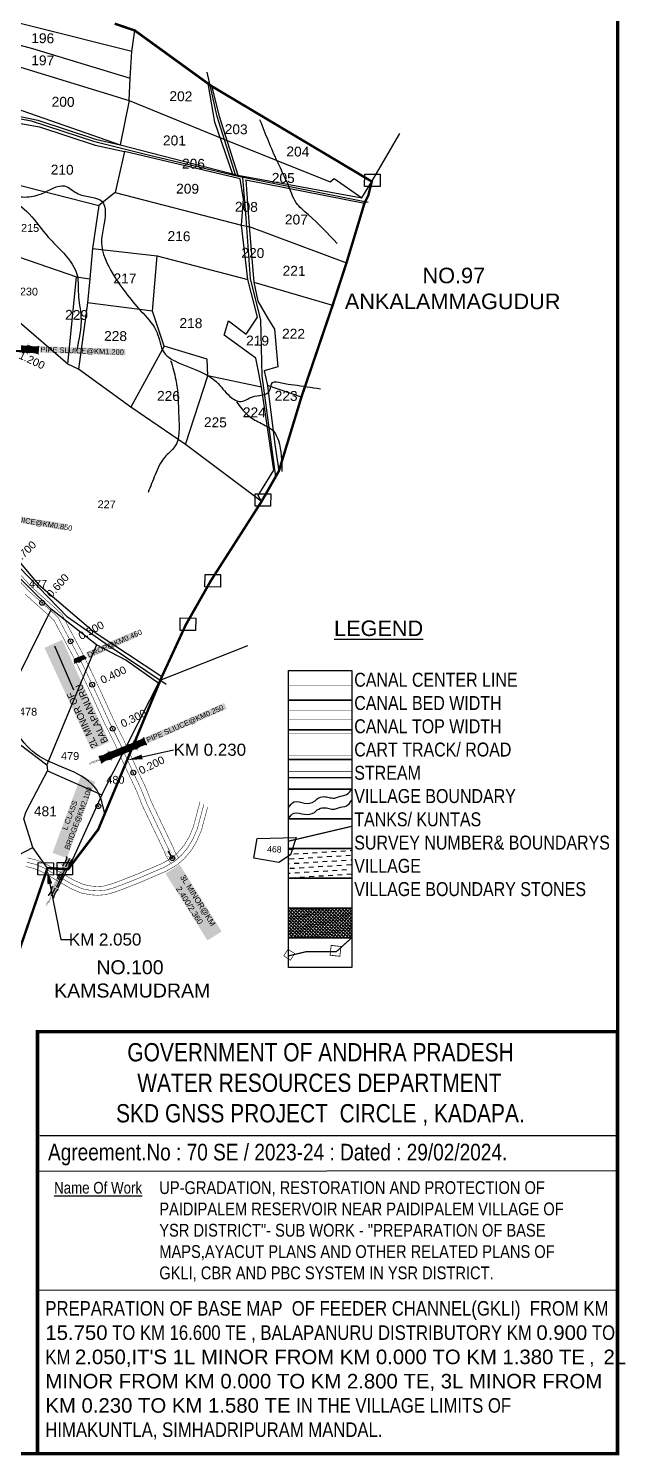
# Model space of a CAD drawing. Header units: inches. Extents: x 188154 to 209255, y 1610134 to 1617920.
# Drawn here: x 191847 to 193077, y 1611295 to 1614236 of the extents above; entities that cross this region are included whole.
import ezdxf
from ezdxf import colors
from ezdxf.entities.mleader import LeaderData, LeaderLine
from ezdxf.enums import TextEntityAlignment as Align
from ezdxf.math import Vec2, Vec3

# ---------------------------------------------------------------- set-up
doc = ezdxf.new("R2010")
doc.units = ezdxf.units.IN
doc.header["$LTSCALE"] = 15
doc.header["$MEASUREMENT"] = 0
doc.header["$PDMODE"] = 32
doc.header["$PDSIZE"] = 10
doc.linetypes.add('ACAD_ISO02W100', pattern=[15, 12, -3])
doc.linetypes.add('HIDDEN2', pattern=[0.1875, 0.125, -0.0625])
for name, color, linetype in [('CANAL1', 7, 'Continuous'), ('CS', 134, 'Continuous'), ('CSMark', 72, 'Continuous'), ('FRAME 025', 7, 'Continuous'), ('PAPER SIZE', 5, 'Continuous'), ('PLOT NO', 7, 'Continuous'), ('PLOTS', 7, 'Continuous'), ('PLOTS NO', 7, 'Continuous'), ('REMARK', 6, 'Continuous'), ('ROAD', 1, 'Continuous'), ('ROADS', 1, 'Continuous'), ('STREAM', 4, 'Continuous'), ('STRUCTURE', 5, 'Continuous'), ('tank', 4, 'Continuous'), ('text2', 7, 'Continuous'), ('TITLEBLOCK', 7, 'Continuous'), ('VILLAGE', 7, 'Continuous'), ('VILLAGE BOUNDARY STONES', 1, 'Continuous'), ('VILLAGE BOUNDAY', 5, 'Continuous'), ('VILLAGE BOUNDRY', 5, 'Continuous'), ('VILLAGE STONES', 240, 'Continuous')]:
    doc.layers.add(name, color=color, linetype=linetype)
doc.styles.add('ARIALN', font='ARIALN.TTF')
doc.styles.add('FONT2', font='Times New Roman')
doc.styles.get("Standard").update_dxf_attribs({"font": 'arial.ttf'})
doc.linetypes.add('DOTS', pattern='A,1e-06,-3,["●",Standard,S=3,R=0,X=-1.25,Y=-1.25],-3', length=6.000001)
doc.dimstyles.get("Standard").update_dxf_attribs({"dimtxt": 0.18, "dimasz": 0.18, "dimexe": 0.18, "dimexo": 0.0625, "dimgap": 0.09, "dimtad": 0, "dimtih": 1, "dimtoh": 1, "dimdec": 4, "dimzin": 0, "dimdsep": 46, "dimtxsty": 'Standard', "dimcen": 0.09, "dimadec": 0, "dimazin": 0, "dimtfac": 1, "dimtdec": 4, "dimtofl": 0, "dimtmove": 0, "dimatfit": 3, "dimfxl": 1, "dimtolj": 1, "dimtzin": 0, "dimarcsym": 0})

# ---------------------------------------------------------------- blocks, each defined once
blk = doc.blocks.new('DROP')
h = blk.add_hatch()
h.set_pattern_fill('ANSI31', color=1, scale=10, angle=45)
h.set_pattern_definition([(90, (-324.4107, -25.7687), (-1.25, 0), [])])
h.paths.add_polyline_path([(-9.9, -4.3), (-13.8, 4.1), (13.8, 4.1), (10.2, -4.3)])
at = {"layer": 'STRUCTURE', "color": 5, "const_width": 0.49}
blk.add_lwpolyline([(-9.9, -4.3), (-13.8, 4.1), (13.8, 4.1), (10.2, -4.3), (-9.9, -4.3)], dxfattribs=at)
at = {"layer": 'STRUCTURE', "color": 5}
blk.add_circle((0, 0), 1.33, dxfattribs=at)
blk = doc.blocks.new('SP')
at = {"layer": 'STRUCTURE'}
h = blk.add_hatch(dxfattribs=at)
h.set_pattern_fill('DASH', color=256, scale=8, style=0)
edge = h.paths.add_edge_path()
edge.add_spline(control_points=[(769825.7, 1706742.1), (769825.3, 1706741.8), (769823.8, 1706740.8), (769820.9, 1706740.3), (769817, 1706739.7), (769811.4, 1706738.9), (769804, 1706739.7), (769798.4, 1706741), (769795.6, 1706741.6)], knot_values=[0, 0, 0, 0, 1.613557, 5.24513, 8.624976, 13.470124, 22.190216, 30.746377, 30.746377, 30.746377, 30.746377], degree=3, periodic=0)
edge.add_line((769795.6, 1706741.6), (769792.6, 1706739.6))
edge.add_line((769792.6, 1706739.6), (769732.6, 1706739.6))
edge.add_line((769732.6, 1706739.6), (769729.6, 1706741.6))
edge.add_spline(control_points=[(769729.6, 1706741.6), (769726.9, 1706740.9), (769721.3, 1706739.5), (769713.9, 1706738.5), (769708.3, 1706739.1), (769704.4, 1706739.6), (769701.5, 1706740), (769700, 1706741), (769699.5, 1706741.3)], knot_values=[0, 0, 0, 0, 8.556161, 17.276253, 22.121402, 25.501247, 29.13282, 30.746377, 30.746377, 30.746377, 30.746377], degree=3, periodic=0)
edge.add_line((769699.5, 1706741.3), (769699.5, 1706722.1))
edge.add_spline(control_points=[(769699.5, 1706722.1), (769700, 1706722.4), (769701.4, 1706723.4), (769704.3, 1706724), (769708.2, 1706724.5), (769713.8, 1706725.3), (769721.2, 1706724.5), (769726.8, 1706723.3), (769729.6, 1706722.6)], knot_values=[0, 0, 0, 0, 1.613557, 5.24513, 8.624976, 13.470124, 22.190216, 30.746377, 30.746377, 30.746377, 30.746377], degree=3, periodic=0)
edge.add_line((769729.6, 1706722.6), (769732.6, 1706724.6))
edge.add_line((769732.6, 1706724.6), (769792.6, 1706724.6))
edge.add_line((769792.6, 1706724.6), (769795.6, 1706722.6))
edge.add_spline(control_points=[(769795.6, 1706722.6), (769798.4, 1706723.3), (769803.9, 1706724.8), (769811.3, 1706725.8), (769817, 1706725.1), (769820.9, 1706724.7), (769823.8, 1706724.2), (769825.2, 1706723.3), (769825.7, 1706723)], knot_values=[0, 0, 0, 0, 8.556161, 17.276253, 22.121402, 25.501247, 29.13282, 30.746377, 30.746377, 30.746377, 30.746377], degree=3, periodic=0)
edge.add_line((769825.7, 1706723), (769825.7, 1706742.1))
h.paths.add_polyline_path([(769764.2, 1706732.1, -1), (769761.1, 1706732.1, -1)], flags=0)
h.paths.add_polyline_path([(769761.1, 1706732.1, 1), (769764.2, 1706732.1, 1)], flags=16)
at = {"layer": 'STRUCTURE', "const_width": 0.628}
for points in [[(769726.6, 1706747.6), (769726.6, 1706743.6), (769732.6, 1706739.6), (769792.6, 1706739.6), (769798.6, 1706743.6), (769798.6, 1706747.6)], [(769726.6, 1706716.6), (769726.6, 1706720.6), (769732.6, 1706724.6), (769792.6, 1706724.6), (769798.6, 1706720.6), (769798.6, 1706716.6)]]:
    blk.add_lwpolyline(points, dxfattribs=at)
at = {"layer": 'STRUCTURE', "color": 3}
blk.add_lwpolyline([(769732.6, 1706724.6), (769792.6, 1706724.6)], dxfattribs=at)
blk.add_lwpolyline([(769732.6, 1706724.6), (769792.6, 1706724.6)], dxfattribs=at)
at = {"layer": 'STRUCTURE', "color": 0}
blk.add_circle((769762.6, 1706732.1), 1.55, dxfattribs=at)
at = {"layer": 'STRUCTURE'}
for points in [[(769699.5, 1706741.3), (769700.9, 1706740.5), (769704.4, 1706739.6), (769707.8, 1706739.2), (769712.6, 1706738.8), (769721.3, 1706739.7), (769729.6, 1706741.6)], [(769699.5, 1706722.1), (769700.9, 1706723), (769704.4, 1706724), (769707.7, 1706724.5), (769712.5, 1706725), (769721.2, 1706724.4), (769729.6, 1706722.6)], [(769825.7, 1706742.1), (769824.3, 1706741.3), (769820.8, 1706740.3), (769817.5, 1706739.8), (769812.7, 1706739.2), (769804, 1706739.9), (769795.6, 1706741.6)], [(769825.7, 1706723), (769824.3, 1706723.8), (769820.8, 1706724.7), (769817.4, 1706725.1), (769812.6, 1706725.5), (769803.9, 1706724.6), (769795.6, 1706722.6)]]:
    blk.add_spline(points, degree=3, dxfattribs=at)
at = {"layer": 'STRUCTURE', "color": 0}
blk.add_text('STREAM', height=5, dxfattribs=at).set_placement((769684.3, 1706732.1), align=Align.MIDDLE_CENTER)
for points in [[(769727.4, 1706732.1), (769700.8, 1706732.1)], [(769824.4, 1706732.1), (769800.5, 1706732.1)]]:
    blk.add_leader(points, dimstyle='Standard', override={"dimasz": 10, "dimgap": 0.09, "dimtad": 0}, dxfattribs=at)
blk = doc.blocks.new('SLB')
at = {"layer": 'STRUCTURE'}
h = blk.add_hatch(dxfattribs=at)
h.set_pattern_fill('DOTS', color=6, scale=20, angle=320.3722, style=0)
h.set_pattern_definition([(320.372247934, (-159.4327, -72.9564), (1.2786241598, 0.5641323054), [0, -1.25])])
h.paths.add_polyline_path([(769699.5, 1706871.1), (769699.5, 1706861.1), (769729.1, 1706861.1), (769732.1, 1706863.1), (769792.1, 1706863.1), (769795.1, 1706861.1), (769824.7, 1706861.1), (769824.7, 1706871.1), (769795.1, 1706871.1), (769792.1, 1706869.1), (769732.1, 1706869.1), (769729.1, 1706871.1)])
at = {"layer": 'STRUCTURE', "color": 6, "linetype": 'ACAD_ISO02W100', "ltscale": 0.5, "const_width": 0.5}
for points in [[(769699.5, 1706871.1), (769729.1, 1706871.1)], [(769795.1, 1706871.1), (769824.7, 1706871.1)], [(769699.5, 1706861.1), (769729.1, 1706861.1)], [(769795.1, 1706861.1), (769824.7, 1706861.1)]]:
    blk.add_lwpolyline(points, dxfattribs=at)
at = {"layer": 'STRUCTURE', "color": 6, "const_width": 0.628}
for points in [[(769726.1, 1706877.1), (769726.1, 1706873.1), (769732.1, 1706869.1), (769792.1, 1706869.1), (769798.1, 1706873.1), (769798.1, 1706877.1)], [(769726.1, 1706855.1), (769726.1, 1706859.1), (769732.1, 1706863.1), (769792.1, 1706863.1), (769798.1, 1706859.1), (769798.1, 1706855.1)]]:
    blk.add_lwpolyline(points, dxfattribs=at)
at = {"layer": 'STRUCTURE', "color": 6}
blk.add_lwpolyline([(769732.1, 1706863.1), (769792.1, 1706863.1)], dxfattribs=at)
blk.add_lwpolyline([(769732.1, 1706863.1), (769792.1, 1706863.1)], dxfattribs=at)
at = {"layer": 'STRUCTURE', "color": 0}
blk.add_circle((769762.1, 1706866.1), 1.24, dxfattribs=at)
for points in [[(769703.8, 1706866), (769726.7, 1706866)], [(769818.6, 1706865.8), (769795.7, 1706865.8)]]:
    blk.add_leader(points, dimstyle='Standard', override={"dimasz": 10, "dimgap": 0.09, "dimtad": 0}, dxfattribs=at)
blk = doc.blocks.new('OT')
at = {"layer": 'STRUCTURE', "color": 190}
for points, const_width in [([(769775.2, 1706601.8), (769775.2, 1706597.8), (769769.2, 1706593.8), (769761.8, 1706593.8), (769754.4, 1706593.8), (769748.4, 1706597.8), (769748.4, 1706601.8)], 0.5), ([(769751.4, 1706595.8), (769729.4, 1706595.8)], 0.5), ([(769751.4, 1706579), (769729.4, 1706579)], 0.5), ([(769748.4, 1706573), (769748.4, 1706577), (769754.4, 1706581), (769761.8, 1706581), (769761.8, 1706581), (769761.8, 1706581), (769769.2, 1706581), (769775.2, 1706577), (769775.2, 1706573)], 0.5), ([(769761.8, 1706593.8), (769761.8, 1706581)], 2.5)]:
    blk.add_lwpolyline(points, dxfattribs=dict(at, const_width=const_width))
at = {"layer": 'STRUCTURE', "color": 0}
blk.add_circle((769761.8, 1706587.4), 1.87, dxfattribs=at)
blk.add_leader([(769732.6, 1706587.4), (769753.8, 1706587.4)], dimstyle='Standard', override={"dimasz": 10, "dimgap": 0.09, "dimtad": 0}, dxfattribs=at)

msp = doc.modelspace()

# ---------------------------------------------------------------- hatches: boundary and pattern name
at = {"layer": 'tank'}
h = msp.add_hatch(dxfattribs=at)
h.set_pattern_fill('DASH', color=256, scale=77.763255, angle=3.5405, style=0)
h.set_pattern_definition([(3.5405362, (-302518.694, 526381.5), (9.10157338, 10.3021349), [9.72040692, -9.72040692])])
h.paths.add_polyline_path([(192382.4, 1612545.9), (192513, 1612545.9), (192513, 1612484.6), (192382.4, 1612484.6)])
at = {"layer": 'VILLAGE', "linetype": 'Continuous'}
h = msp.add_hatch(dxfattribs=at)
h.set_pattern_fill('SACNCR', color=256, scale=52.230973, angle=1.5303, style=0)
h.set_pattern_definition([(46.53031993, (-302518.694, 526381.4997), (-3.553690313, 3.368753931), []), (46.53031993, (-302515.2326, 526381.592), (-3.553690313, 3.368753931), [0, -4.896653744])])
h.paths.add_polyline_path([(192382.4, 1612423.4), (192513, 1612423.4), (192513, 1612362.2), (192382.4, 1612362.2)])

# ---------------------------------------------------------------- linework, layer by layer
at = {"layer": 'CANAL1', "color": 1, "linetype": 'HIDDEN2', "ltscale": 4, "const_width": 1}
for points in [[(192147.5, 1612521.6), (192138.6, 1612536), (192136.1, 1612543), (192090.8, 1612637.7), (192078.5, 1612668.7), (192062.7, 1612702.1), (192043.3, 1612744.1), (192034.9, 1612763.4), (192012.8, 1612807.4), (191986.9, 1612864.3), (191966.7, 1612907.5), (191948.5, 1612944.5), (191916.3, 1613005.1), (191907.7, 1613022), (191895.6, 1613033.5), (191846.5, 1613077.4), (191809.2, 1613117.6)], [(191843.1, 1612517.7), (191861.2, 1612513.2), (191878.7, 1612505.9), (191910.7, 1612487.3), (191936.5, 1612472.2), (191957.9, 1612462.9), (191975.5, 1612459.5), (191989.3, 1612458.7), (192003.4, 1612459.7), (192020.7, 1612464.5), (192038.4, 1612470.9), (192074.8, 1612485.2), (192125.8, 1612507.1), (192147.4, 1612519.4), (192161.3, 1612531.6), (192175.1, 1612548), (192185.4, 1612565.5), (192194.5, 1612586.3), (192208, 1612636.9)]]:
    msp.add_lwpolyline(points, dxfattribs=at)
at = {"layer": 'CANAL1', "color": 200, "const_width": 1}
for points in [[(192156, 1612526.9), (192147.7, 1612540.3), (192145.4, 1612546.8), (192100, 1612641.7), (192087.7, 1612672.7), (192071.7, 1612706.3), (192052.4, 1612748.2), (192043.9, 1612767.6), (192021.8, 1612811.7), (191996, 1612868.5), (191975.7, 1612911.8), (191957.4, 1612949.1), (191925.2, 1613009.7), (191915.8, 1613028), (191902.3, 1613040.8), (191853.5, 1613084.5), (191816.5, 1613124.5)], [(192139, 1612516.3), (192129.5, 1612531.6), (192126.9, 1612539.2), (192081.6, 1612633.7), (192069.3, 1612664.7), (192053.6, 1612697.9), (192034.1, 1612740), (192025.8, 1612759.1), (192003.7, 1612803.1), (191977.8, 1612860.1), (191957.6, 1612903.1), (191939.6, 1612940), (191907.4, 1613000.4), (191899.5, 1613015.9), (191888.8, 1613026.1), (191839.5, 1613070.2)], [(191844.6, 1612526.6), (191864, 1612521.8), (191882.7, 1612513.9), (191915.3, 1612495.1), (191940.6, 1612480.2), (191960.6, 1612471.6), (191976.7, 1612468.5), (191989.2, 1612467.7), (192001.8, 1612468.6), (192018, 1612473.1), (192035.2, 1612479.3), (192071.4, 1612493.5), (192121.8, 1612515.2), (192142.1, 1612526.8), (192154.8, 1612537.9), (192167.8, 1612553.2), (192177.4, 1612569.6), (192186, 1612589.2), (192200.1, 1612642.3)], [(191841.6, 1612508.8), (191858.3, 1612504.7), (191874.6, 1612497.8), (191906.2, 1612479.5), (191932.5, 1612464.1), (191955.2, 1612454.3), (191974.4, 1612450.6), (191989.4, 1612449.6), (192005, 1612450.8), (192023.5, 1612455.9), (192041.6, 1612462.4), (192078.3, 1612476.9), (192129.8, 1612499), (192152.6, 1612512), (192167.7, 1612525.3), (192182.5, 1612542.8), (192193.4, 1612561.4), (192203, 1612583.3), (192215.8, 1612631.4)]]:
    msp.add_lwpolyline(points, dxfattribs=at)
at = {"layer": 'CANAL1', "color": 1, "linetype": 'HIDDEN2', "ltscale": 100, "const_width": 0.64}
msp.add_lwpolyline([(192382.4, 1612882.6), (192513, 1612882.6)], dxfattribs=at)
at = {"layer": 'CANAL1', "color": 5, "ltscale": 100, "const_width": 0.64}
for points in [[(192513, 1612831), (192382.4, 1612831)], [(192513, 1612811.8), (192382.4, 1612811.8)]]:
    msp.add_lwpolyline(points, dxfattribs=at)
at = {"layer": 'CANAL1', "color": 1, "ltscale": 100, "const_width": 0.64}
for points in [[(192513, 1612782.5), (192382.4, 1612782.5)], [(192513, 1612737.7), (192382.4, 1612737.7)]]:
    msp.add_lwpolyline(points, dxfattribs=at)
at = {"layer": 'CS'}
for p in [(191874.6, 1613052.2), (191933.3, 1612973.1), (191977.9, 1612883.6), (192020, 1612792.9), (192062.5, 1612702.3)]:
    msp.add_point(p, dxfattribs=at)
at = {"layer": 'FRAME 025', "lineweight": -3}
for points, elevation in [([(191869.8, 1611954.6), (193064.4, 1611954.6)], -0.5), ([(191865.5, 1611881.2), (193058.3, 1611882.1)], 3.8), ([(191866.7, 1611636.2), (193061.1, 1611635.6)], 4.9)]:
    msp.add_lwpolyline(points, dxfattribs=dict(at, elevation=elevation))
at = {"layer": 'PAPER SIZE', "color": 5, "const_width": 7.11}
for points in [[(193061.1, 1616258.8), (188158, 1616258.8), (188158, 1611298.8), (193061.1, 1611298.8)], [(191865.1, 1612168.4), (193060.3, 1612168.4), (193060.3, 1611298.7), (191865.1, 1611298.7)]]:
    msp.add_lwpolyline(points, close=True, dxfattribs=at)
at = {"layer": 'PLOT NO'}
for points in [[(192382.4, 1612913.2), (192513, 1612913.2), (192513, 1612852), (192382.4, 1612852)], [(192382.4, 1612852), (192513, 1612852), (192513, 1612790.8), (192382.4, 1612790.8)], [(192382.4, 1612790.8), (192513, 1612790.8), (192513, 1612729.5), (192382.4, 1612729.5)], [(192382.4, 1612729.5), (192513, 1612729.5), (192513, 1612668.3), (192382.4, 1612668.3)], [(192382.4, 1612668.3), (192513, 1612668.3), (192513, 1612607.1), (192382.4, 1612607.1)], [(192382.4, 1612607.1), (192513, 1612607.1), (192513, 1612545.9), (192382.4, 1612545.9)], [(192382.4, 1612545.9), (192513, 1612545.9), (192513, 1612484.6), (192382.4, 1612484.6)], [(192382.4, 1612484.6), (192513, 1612484.6), (192513, 1612423.4), (192382.4, 1612423.4)], [(192382.4, 1612423.4), (192513, 1612423.4), (192513, 1612362.2), (192382.4, 1612362.2)], [(192382.4, 1612362.2), (192513, 1612362.2), (192513, 1612301), (192382.4, 1612301)]]:
    msp.add_lwpolyline(points, close=True, dxfattribs=at)
msp.add_lwpolyline([(192311.2, 1612526.3), (192317.9, 1612566.7), (192398.5, 1612568.4), (192386.9, 1612533.1), (192362.5, 1612516.9), (192311.2, 1612526.3)], dxfattribs=at)
at = {"layer": 'PLOT NO', "color": 4}
for points in [[(192382.4, 1612630.4), (192394.4, 1612642), (192415.3, 1612639.5), (192435.8, 1612643.4), (192441.8, 1612648.3), (192455.7, 1612653), (192466.6, 1612651.2), (192477.3, 1612650.1), (192485.4, 1612652.7), (192502.3, 1612657.2), (192513, 1612668.3)], [(192382.4, 1612607.5), (192394.4, 1612619), (192415.3, 1612616.6), (192435.8, 1612620.5), (192441.8, 1612625.4), (192455.7, 1612630.1), (192466.6, 1612628.3), (192477.3, 1612627.2), (192485.4, 1612629.8), (192502.3, 1612634.3), (192513, 1612645.4)]]:
    msp.add_spline(points, degree=3, dxfattribs=at)
at = {"layer": 'PLOTS'}
for points in [[(191208.8, 1614442), (191213.1, 1614409.2), (191209.8, 1614344.9), (191268.7, 1614331.7), (191255.3, 1614158.1), (191459.1, 1614114.6), (191627.5, 1614102.3), (191675.9, 1614100.4), (191805, 1614076.3), (192035.8, 1613996.3), (192278.4, 1613933.4), (192533.6, 1613886.9), (192554.2, 1613920.6)], [(191480.2, 1614423.3), (191464.3, 1614299.4), (191615.8, 1614261), (191630, 1614258.1), (191661, 1614246.5), (191855.1, 1614194.5), (192056.4, 1614133.5), (192059.5, 1614188.7), (192065.6, 1614231.9)], [(192059.5, 1614188.7), (191659.2, 1614288.9)], [(190825.2, 1614202.7), (190970.5, 1614175.7), (191056.6, 1614173.7), (191099, 1614168.1), (191161.2, 1614153.6), (191256.6, 1614134), (191399, 1614114.2), (191468.7, 1614097.9), (191621.9, 1614086.7), (191676.8, 1614084.7), (191803.5, 1614060.1), (191865.7, 1614047.1), (191984.4, 1614008.1), (192035.8, 1613996.3)], [(191662.3, 1614206), (191812, 1614161.6), (192054.1, 1614087.3), (192056.4, 1614133.5)], [(192267.9, 1613934.8), (192230.6, 1614042.9), (192216.8, 1614122.7)], [(192223.5, 1614117.5), (192239.3, 1614055.5), (192278.4, 1613933.4)], [(192054.1, 1614087.3), (192035.8, 1613996.3)], [(192054.1, 1614087.3), (192248.9, 1614007.6), (192468.4, 1613919.8), (192476.5, 1613926.6), (192533.6, 1613886.9)], [(192326.9, 1613261.1), (192170.1, 1613378.8), (192057.4, 1613455.4), (191949.6, 1613534), (191927.9, 1613544.2), (191822.3, 1613634.6), (191718.7, 1613734.8), (191727.5, 1613799.2), (191741.7, 1613891.9), (191778.8, 1613925.5), (191803.3, 1614045.3), (191869.5, 1614033.3), (191984.3, 1613995.8), (192044.3, 1613982.6), (192025.2, 1613898), (192285.9, 1613830.7), (192301.3, 1613828.1), (192502, 1613752.8)], [(191618.8, 1613964.1), (191778.8, 1613925.5), (191991.5, 1613871.5)], [(191978.2, 1613782.3), (192112.1, 1613767.7), (192298.9, 1613718.8), (192285.9, 1613830.7), (192290.1, 1613884.1), (192283.1, 1613926.4), (192044.3, 1613982.6)], [(192278.4, 1613933.4), (192278.4, 1613933.4), (192278.4, 1613933.4)], [(192294.5, 1613924.3), (192539.1, 1613875.8)], [(192294.5, 1613924.3), (192301.3, 1613828.1), (192310.8, 1613713.1), (192319.1, 1613673.8), (192339, 1613639.8), (192353.5, 1613616), (192360.4, 1613538.5), (192332.5, 1613530.7), (192339, 1613500.4), (192354.2, 1613378.9), (192362.8, 1613324.1)], [(192025.2, 1613898), (191991.5, 1613871.5), (191978.2, 1613782.3), (191972.7, 1613720.2), (191968.1, 1613670.9), (191949.6, 1613534)], [(191727.5, 1613799.2), (191945.7, 1613724), (191972.7, 1613720.2)], [(192101.9, 1613653.5), (192112.1, 1613767.7)], [(191927.9, 1613544.2), (191945.7, 1613724)], [(192326.9, 1613261.1), (192319.8, 1613273.5), (192352.3, 1613325.5), (192327.1, 1613496.7), (192321.5, 1613525.7), (192315.3, 1613556.8), (192249.7, 1613603.8), (192258.7, 1613633.7), (192295.1, 1613606.1), (192318.4, 1613641.4), (192298.9, 1613718.8)], [(192310.8, 1613713.1), (192473.5, 1613665.6)], [(192126.5, 1613581), (192101.9, 1613653.5), (191968.1, 1613670.9)], [(192327.1, 1613496.7), (192216.4, 1613520), (192214.6, 1613554.4), (192126.5, 1613581), (192057.4, 1613455.4)], [(192170.1, 1613378.8), (192216.4, 1613520)], [(192409.1, 1613476.2), (192339, 1613500.4)], [(190524.1, 1613433.7), (190777.1, 1613283.5), (190972.5, 1613263.3), (191266.4, 1613097.5), (191287.8, 1613206.5), (191308.8, 1613204.6), (191321.9, 1613296), (191331.5, 1613397.3), (191336.7, 1613419.1), (191452.4, 1613413.8), (191528.1, 1613314), (191668.9, 1613266.7), (191731.2, 1613244.9), (191829.5, 1613134.8), (191866.8, 1613090.6), (191979.8, 1612993.9), (192121.5, 1612900.2)], [(192114.9, 1612885.9), (192047, 1612933.9), (191987, 1612966), (191893.1, 1613039.3), (191801.9, 1613129.2), (191707.2, 1613232.7), (191507.2, 1613309.9), (191450.6, 1613363.8), (191436.2, 1613326.4), (191533.4, 1613157.5), (191619.3, 1613058.4), (191601.6, 1613026)], [(191495, 1613153.6), (191544.4, 1613115.7), (191575.8, 1613035.7), (191601.6, 1613026), (191696.7, 1612926.2), (191709, 1612856.3), (191775.4, 1612800.8), (191884, 1612718.4), (191885.8, 1612706.4), (191997.4, 1612656.4), (192121.5, 1612900.2)], [(191893.1, 1613039.3), (191775.4, 1612800.8)], [(191987, 1612966), (191884, 1612718.4)], [(191409.5, 1612919.3), (191427.7, 1612824.8), (191488.9, 1612727.6), (191539.5, 1612644.4), (191558.6, 1612620.5), (191671.1, 1612492.4), (191704.4, 1612515.7), (191747.6, 1612525.1), (191794.9, 1612516.6), (191855.8, 1612547.8)], [(191885.6, 1612505.6), (191855.8, 1612547.8), (191836.6, 1612607.2), (191841.5, 1612622.4), (191885.8, 1612706.4)], [(191997.4, 1612656.4), (191928.2, 1612503.3)]]:
    msp.add_lwpolyline(points, dxfattribs=at)
at = {"layer": 'ROAD'}
for points in [[(192546.6, 1613877.1), (192278.9, 1613931.2), (192093, 1613974.6), (191983.2, 1614002.6), (191852.5, 1614044.8), (191717.6, 1614069.5), (191629, 1614080), (191518.4, 1614088.5), (191466.1, 1614094), (191361.2, 1614111.4), (191263, 1614129.3), (191089.5, 1614163.6), (191056.9, 1614171.4), (190984.7, 1614171.3), (190848.6, 1614190.1), (190815.8, 1614197.5)], [(192274.2, 1613932.6), (192235.6, 1614054.7), (192215.2, 1614145.8)], [(192356.4, 1613312.1), (192328.1, 1613520), (192326.7, 1613577.7), (192325.7, 1613634.6), (192316.8, 1613671), (192304, 1613720.3), (192295, 1613845.2), (192288.7, 1613929.5)], [(192130.3, 1612884.2), (192004.5, 1612968.4), (191926.7, 1613023.1), (191727.9, 1613228.4), (191686.4, 1613251.9), (191522.4, 1613311.5), (191452.1, 1613375.9), (191425.2, 1613402.8), (191322.2, 1613412.1), (191174.2, 1613432.3), (191103.6, 1613425.5)]]:
    msp.add_lwpolyline(points, dxfattribs=at)
at = {"layer": 'ROADS', "ltscale": 0.15, "const_width": 1.28}
msp.add_lwpolyline([(192382.4, 1612705.3), (192513, 1612705.3)], dxfattribs=at)
at = {"layer": 'ROADS', "linetype": 'DOTS', "ltscale": 0.5}
msp.add_lwpolyline([(192382.4, 1612692.5), (192513, 1612692.5)], dxfattribs=at)
at = {"layer": 'STREAM'}
for points in [[(191497.6, 1614563.5), (191512.2, 1614522), (191540.5, 1614474.4), (191549.4, 1614429.1), (191580.2, 1614387.5), (191608.9, 1614340.9), (191631.2, 1614300.4), (191653.5, 1614254.9), (191655.1, 1614186.5), (191660.2, 1614124.9), (191668.3, 1614097.9), (191682.1, 1614052.1), (191714.9, 1614009.2), (191734.1, 1613959.3), (191743.6, 1613926.9), (191775.7, 1613906.1), (191802.3, 1613890.3), (191848.2, 1613853.7), (191887.3, 1613806), (191919.1, 1613772.8), (191947.3, 1613725.3), (191949.3, 1613689), (191954.7, 1613641.4), (191945.4, 1613571.5)], [(192482.9, 1613793), (192423.2, 1613852.5), (192398.4, 1613877), (192381.6, 1613914.4), (192375.8, 1613927.4), (192359.8, 1613961.3), (192323.7, 1614047.7)], [(191797.6, 1613895.7), (191839.2, 1613888.7), (191873.1, 1613895.2), (191920.6, 1613911.5), (191949.2, 1613895.2), (191998.2, 1613879.6), (192001.4, 1613827.4), (191997, 1613795.2), (192021, 1613729.3), (192082.7, 1613649), (192111.6, 1613608.9), (192125.4, 1613569), (192159.2, 1613545.5), (192234.4, 1613507.6), (192261.8, 1613477.9), (192284.7, 1613467.2), (192307.1, 1613476.5), (192343.9, 1613490.3), (192349.6, 1613506.1), (192367.9, 1613505.8), (192394.1, 1613501.5), (192448.8, 1613493.6)], [(192139.6, 1613551.8), (192150.2, 1613511.9), (192154.5, 1613477.7), (192156.3, 1613437.2), (192147.6, 1613373.7), (192127.4, 1613352.5), (192107.8, 1613316.3), (192093, 1613279.9)], [(192275.2, 1613466.6), (192298.7, 1613439.2), (192323.1, 1613423.8), (192351.5, 1613406), (192361.6, 1613386.8), (192368.7, 1613323.1)], [(192003.7, 1612615.8), (191987.1, 1612666.9), (191932.4, 1612707), (191869.3, 1612735.7), (191822.3, 1612785.2), (191786, 1612840.9), (191702.9, 1612883.3), (191693.3, 1612954.5), (191639.1, 1613001.5), (191617, 1613045), (191595.2, 1613066), (191555.5, 1613124.8), (191521.6, 1613174.8), (191488.4, 1613210.7), (191449, 1613284.5), (191435.6, 1613323.1), (191443.4, 1613373.5), (191458.4, 1613379), (191511, 1613320.7), (191674.7, 1613255)]]:
    msp.add_spline(points, degree=3, dxfattribs=at)
at = {"layer": 'STRUCTURE', "color": 2}
for p in [(191950, 1612935, 100), (192038, 1612745, 100), (191990.6, 1612633.2)]:
    msp.add_point(p, dxfattribs=at)
at = {"layer": 'text2', "color": 2, "linetype": 'Continuous'}
for p in [(192143, 1612526, 84), (191912.1, 1612486.5, 1)]:
    msp.add_point(p, dxfattribs=at)
at = {"layer": 'VILLAGE BOUNDARY STONES'}
for points in [[(192539.9, 1613936), (192571.8, 1613935.5), (192571.5, 1613910.1), (192539.5, 1613910.5)], [(192313.8, 1613277.3), (192345.8, 1613276.9), (192345.4, 1613251.4), (192313.5, 1613251.9)], [(192210.6, 1613110.8), (192242.5, 1613110.4), (192242.2, 1613084.9), (192210.3, 1613085.3)], [(192159.4, 1613021.1), (192191.4, 1613020.7), (192191, 1612995.2), (192159.1, 1612995.6)], [(191866.2, 1612517), (191898.2, 1612516.5), (191897.8, 1612491.1), (191865.9, 1612491.5)], [(191905.6, 1612517.4), (191937.5, 1612517), (191937.2, 1612491.5), (191905.3, 1612492)]]:
    msp.add_lwpolyline(points, close=True, dxfattribs=at)
at = {"layer": 'VILLAGE BOUNDAY', "const_width": 5.08}
msp.add_lwpolyline([(192024.3, 1614245.9), (192065.6, 1614231.9), (192223.5, 1614117.5), (192554.2, 1613920.6), (192547.1, 1613892.3), (192539.1, 1613875.8), (192502, 1613752.8), (192473.5, 1613665.6), (192409.1, 1613476.2), (192362.8, 1613324.1), (192326.9, 1613261.1), (192222.7, 1613098.3), (192170.5, 1613006.4), (192121.5, 1612900.2), (191990.2, 1612585.1), (191928.2, 1612503.3), (191885.6, 1612505.6), (191829.1, 1612340.7)], dxfattribs=at)
at = {"layer": 'VILLAGE BOUNDAY'}
for points in [[(192554.2, 1613920.6), (192611.8, 1614019.6)], [(192117.7, 1612892.7), (192298.7, 1612964.7)]]:
    msp.add_lwpolyline(points, dxfattribs=at)
at = {"layer": 'VILLAGE BOUNDRY', "linetype": 'ACAD_ISO02W100', "ltscale": 2, "const_width": 2.56}
for points in [[(192382.4, 1612561.1), (192513, 1612591.8)], [(192382.4, 1612324.7), (192418.5, 1612333.2), (192480.9, 1612333.2), (192513, 1612362.2)]]:
    msp.add_lwpolyline(points, dxfattribs=at)
at = {"layer": 'VILLAGE STONES'}
for points, const_width in [([(192470.5, 1612346.3), (192490.7, 1612344.1), (192488.4, 1612323.9), (192468.2, 1612326.1)], 1.63), ([(192372.8, 1612324.7), (192381.6, 1612338.4), (192395.3, 1612329.5), (192386.4, 1612315.9)], 1.3)]:
    msp.add_lwpolyline(points, close=True, dxfattribs=dict(at, const_width=const_width))

# ---------------------------------------------------------------- block references
at = {"rotation": 202.3831150272601}
msp.add_blockref('DROP', (191952.2, 1612936.3), dxfattribs=at)
at = {"layer": 'STRUCTURE', "color": 0}
for name, p, xscale, yscale, zscale, rotation in [('SP', (-555898.5, 315725.1, 100), 0.7999999999999997, 0.7999999999999997, 0.7999999999999997, 354.3291051793497), ('SP', (130628.4, 116175.9, -100), 0.7999999999999997, 0.7999999999999997, 0.7999999999999997, 21.92627481028783), ('OT', (-849503.2, 1493636.7), 0.5599999999999999, 0.5599999999999999, 0.5599999999999999, 300.7892886001434), ('SP', (1030241.9, 605072.5, 1), 0.7000000000000001, 0.7000000000000001, 0.7000000000000001, 64.04199253704856), ('SLB', (1031610.2, 606101.6, 1), 0.7000000000000001, 0.7000000000000001, 0.7000000000000001, 64.11504380644652)]:
    msp.add_blockref(name, p, dxfattribs=dict(at, xscale=xscale, yscale=yscale, zscale=zscale, rotation=rotation))

# ---------------------------------------------------------------- texts
at = {"layer": 'CSMark', "color": 1}
for s, rotation, p in [('1.200', 334.7333, (191828.3, 1613564.1)), ('0.700', 44.2574, (191818.4, 1613136.9)), ('0.600', 48.1538, (191888, 1613067.1)), ('0.500', 28.043, (191951, 1612982.5)), ('0.400', 25.1363, (191996, 1612892.1)), ('0.300', 26.6473, (192037.9, 1612801.9)), ('0.200', 26.6473, (192075.4, 1612705.4))]:
    msp.add_text(s, height=16, rotation=rotation, dxfattribs=at).set_placement(p, align=Align.MIDDLE_LEFT)
at = {"layer": 'PLOT NO'}
msp.add_text('468', height=12.8, rotation=358.6877, dxfattribs=at).set_placement((192353.4, 1612544.4), align=Align.MIDDLE_CENTER)
at = {"layer": 'PLOTS NO'}
for s, height, p in [('196', 20.3, (191875.9, 1614216)), ('197', 20.3, (191875.9, 1614170.3)), ('202', 20.3, (192160.7, 1614096.4)), ('200', 20.3, (191917.9, 1614084.9)), ('203', 20.3, (192274.7, 1614028.4)), ('201', 20.3, (192147.4, 1614005.2)), ('204', 20.3, (192401.8, 1613982.4)), ('206', 20.3, (192186.6, 1613957.3)), ('210', 20.3, (191916, 1613945)), ('205', 20.3, (192371.7, 1613928)), ('209', 20.3, (192174.5, 1613905.8)), ('208', 20.3, (192295.7, 1613868.5)), ('207', 20.3, (192398.8, 1613842.3)), ('215', 16, (191849.9, 1613824.9)), ('216', 20.3, (192156.8, 1613808)), ('220', 20.3, (192309, 1613773.5)), ('217', 20.3, (192045.4, 1613720.8)), ('221', 20.3, (192394, 1613736.6)), ('230', 16, (191847.4, 1613693.8)), ('229', 20.3, (191945.7, 1613645.7)), ('218', 20.3, (192181.4, 1613628.8)), ('228', 20.3, (192026, 1613602.2)), ('222', 20.3, (192392.9, 1613606.9)), ('219', 20.3, (192318.7, 1613592.7)), ('226', 20.3, (192135.1, 1613478.7)), ('223', 20.3, (192377.7, 1613478.9)), ('225', 20.3, (192231.8, 1613424.4)), ('224', 20.3, (192312.1, 1613444.8)), ('227', 16, (192007.7, 1613255.3)), ('477', 16, (191866.1, 1613091.6)), ('478', 16, (191845.7, 1612828.1)), ('479', 16, (191932.4, 1612736.8)), ('480', 16, (192025.7, 1612687.7)), ('481', 20.3, (191881.3, 1612622.8))]:
    msp.add_text(s, height=height, rotation=359.2356, dxfattribs=at).set_placement(p, align=Align.MIDDLE_CENTER)
at = {"layer": 'REMARK', "style": 'FONT2'}
for s, p in [('Drop', (191950, 1612935, 100)), ('PipeSluice', (192038, 1612745, 100))]:
    msp.add_text(s, height=3, dxfattribs=at).set_placement(p, align=Align.MIDDLE_CENTER)
at = {"layer": 'STRUCTURE', "color": 5, "attachment_point": 1, "bg_fill": 1, "box_fill_scale": 1.1, "bg_fill_color": 7, "bg_fill_true_color": 16777215, "bg_fill_transparency": 0}
for s, insert, char_height, width, rotation in [('PIPE SLUICE@KM1.200', (191871.5, 1613580, 100), 11, 173.82, 358.1634), ('PIPESLUICE@KM0.850', (191772.4, 1613238.6, 100), 11, 151.826, 350.6725), ('DROP@KM0.460', (191966.2, 1612949.5, 100), 11, 109.889, 23.6037), ('{\\C1;2L MINOR OF  BALAPANURU}', (191977.1, 1612751), 14, 228.718, 114.7368), ('PIPE SLIUCE@KM0.250', (192088.1, 1612774, 100), 11, 175.843, 23.6037), ('\\pi52.354;L CLASS \\P\\pi15.91369;BRIDGE@KM2.100', (191897.5, 1612537.7), 11, 165.988, 69.7141), ('\\pi20.51908;3L MINOR@KM \\P\\pi36.57092;2.400/2.360', (192157.7, 1612511.1), 12, 160.408, 302.1069)]:
    msp.add_mtext(s, dxfattribs=dict(at, insert=insert, char_height=char_height, width=width, rotation=rotation))
at = {"layer": 'text2', "extrusion": (0.000201441, 0.004807, 0.999988)}
msp.add_text('%%ULEGEND', height=32, dxfattribs=at).set_placement((192568.3, 1612981.1, 7792.2), align=Align.MIDDLE)
at = {"layer": 'text2', "attachment_point": 1}
for s, insert, char_height, width in [('\\pi220.27935;NO.97 \\P\\pi60.13747;ANKALAMMAGUDUR', (192438.5, 1613743), 32, 564.324), ('\\pi187.11254;NO.100\\P\\pi88.93518; KAMSAMUDRAM', (191799.3, 1612315.7), 28.8, 507.892)]:
    msp.add_mtext(s, dxfattribs=dict(at, insert=insert, char_height=char_height, width=width))
at = {"layer": 'TITLEBLOCK', "extrusion": (0.000201441, 0.004807, 0.999988), "style": 'ARIALN'}
msp.add_text('%%UName Of Work', height=23.953, rotation=359.9999, dxfattribs=at).set_placement((191899.3, 1611816.1, 7787.1))
at = {"layer": 'TITLEBLOCK', "extrusion": (0.000201441, 0.004807, 0.999988), "attachment_point": 1, "text_direction": (1, -1e-06, -0.000201), "style": 'ARIALN'}
for s, insert, char_height, width in [('CANAL CENTER LINE \\PCANAL BED WIDTH {\\H1.52882x; }\\PCANAL TOP WIDTH {\\H1.35255x; }\\PCART TRACK/ ROAD{\\H1.4113x; }\\PSTREAM {\\H1.39172x; }\\PVILLAGE BOUNDARY{\\H1.39825x; }\\PTANKS/ KUNTAS{\\H1.39607x; }\\PSURVEY NUMBER& BOUNDARYS{\\H1.3968x; }\\PVILLAGE{\\H1.39655x; }\\PVILLAGE BOUNDARY STONES{\\H1.39664x; }', (192518.1, 1612908.2), 28.758, 602.932), ('\\pi43.28974;GOVERNMENT OF ANDHRA PRADESH  \\P\\pi63.80427;WATER RESOURCES DEPARTMENT      \\P\\pi20.22858;SKD GNSS PROJECT  CIRCLE , KADAPA.', (192006.9, 1612145, -6.3), 37.711, 877.321), ('Agreement.No : 70 SE / 2023-24 : Dated : 29/02/2024.', (191886.8, 1611937.5, -2.5), 34.253, 1105.651), ('UP-GRADATION, RESTORATION AND PROTECTION OF PAIDIPALEM RESERVOIR NEAR PAIDIPALEM VILLAGE OF YSR DISTRICT"- SUB WORK - "PREPARATION OF BASE MAPS,AYACUT PLANS AND OTHER RELATED PLANS OF GKLI, CBR AND PBC SYSTEM IN YSR DISTRICT.', (192116.2, 1611860.3, -1.7), 26.3486, 850.501), ("PREPARATION OF BASE MAP  OF {\\C1;FEEDER CHANNEL(GKLI)  }FROM KM {\\fArial|b0|i0|c0|p34;\\C0;15.750} TO KM {\\C0;16.600 TE\\C1; }, {\\C1;BALAPANURU DISTRIBUTORY }KM {\\fArial|b0|i0|c0|p34;\\C0;0.900\\fArial Narrow|b0|i0|c0|p34; TO KM \\fArial|b0|i0|c0|p34;2.050,IT'S 1L MINOR FROM KM 0.000 TO KM 1.380 TE} ,  {\\fArial|b0|i0|c0|p34;\\C0;2L MINOR FROM KM 0.000 TO KM 2.800 TE, 3L MINOR FROM KM 0.230 TO KM 1.580 TE }IN THE VILLAGE LIMITS OF {\\C1;HIMAKUNTLA, SIMHADRIPURAM }MANDAL.", (191881.3, 1611613.3, -8.6), 30, 1194.299)]:
    msp.add_mtext(s, dxfattribs=dict(at, insert=insert, char_height=char_height, width=width))

# ---------------------------------------------------------------- leaders
at = {"layer": 'PAPER SIZE', "color": 1}
msp.add_leader([(191900.1, 1612963.7), (191939.1, 1612873.1)], dimstyle='Standard', override={"dimasz": 40, "dimgap": 0.09, "dimtad": 0, "dimtfill": 2, "dimtfillclr": 5}, dxfattribs=at)
at = {"layer": 'VILLAGE STONES', "color": 1}
ml = msp.add_multileader_mtext('Standard', dxfattribs=at)
ml.set_content('KM 0.230', color=1)
ml.set_leader_properties()
ml.build(insert=Vec2(0, 0))
ml.multileader.update_dxf_attribs({"dogleg_length": 0.36, "arrow_head_size": 30})
ctx = ml.context
ctx.base_point, ctx.char_height, ctx.arrow_head_size, ctx.landing_gap_size, ctx.plane_origin = Vec3(192145.5, 1612749.4), 25, 30, 0.09, Vec3(191621.7, 1612861.9)
notes = []
notes.append((ctx, [(0, (1, 1, 0), (192145.5, 1612749.4), (1, 0), 1.396927018504357e-11, [(0, [(192051.4, 1612728.4)], 0, [])])]))
ctx.mtext.insert, ctx.mtext.flow_direction = Vec3(192145.6, 1612762.1), 5
ml = msp.add_multileader_mtext('Standard', dxfattribs=at)
ml.set_content('KM 2.050', color=1)
ml.set_leader_properties()
ml.build(insert=Vec2(0, 0))
ml.multileader.update_dxf_attribs({"dogleg_length": 0.36, "arrow_head_size": 30})
ctx = ml.context
ctx.base_point, ctx.char_height, ctx.arrow_head_size, ctx.landing_gap_size, ctx.plane_origin = Vec3(191933.8, 1612358.4), 25, 30, 0.09, Vec3(191740.4, 1612431)
ctx.text_align_type = 2
notes.append((ctx, [(0, (1, 1, 0), (191912.9, 1612358.4), (1, 0), 21, [(0, [(191884.9, 1612502.6)], 0, [])])]))
ctx.mtext.insert, ctx.mtext.alignment, ctx.mtext.flow_direction = Vec3(192079.2, 1612371.1), 3, 5
for ctx, leaders in notes:
    for number, flags, end, landing, length, lines in leaders:
        leader = LeaderData()
        leader.index, (leader.has_last_leader_line, leader.has_dogleg_vector, leader.attachment_direction) = number, flags
        leader.last_leader_point, leader.dogleg_vector, leader.dogleg_length = Vec3(end), Vec3(landing), length
        for number, points, colour, breaks in lines:
            line = LeaderLine()
            line.index, line.vertices, line.color, line.breaks = number, Vec3.list(points), colors.encode_raw_color(colour), breaks
            leader.lines.append(line)
        ctx.leaders.append(leader)

doc.saveas('drawing.dxf')
